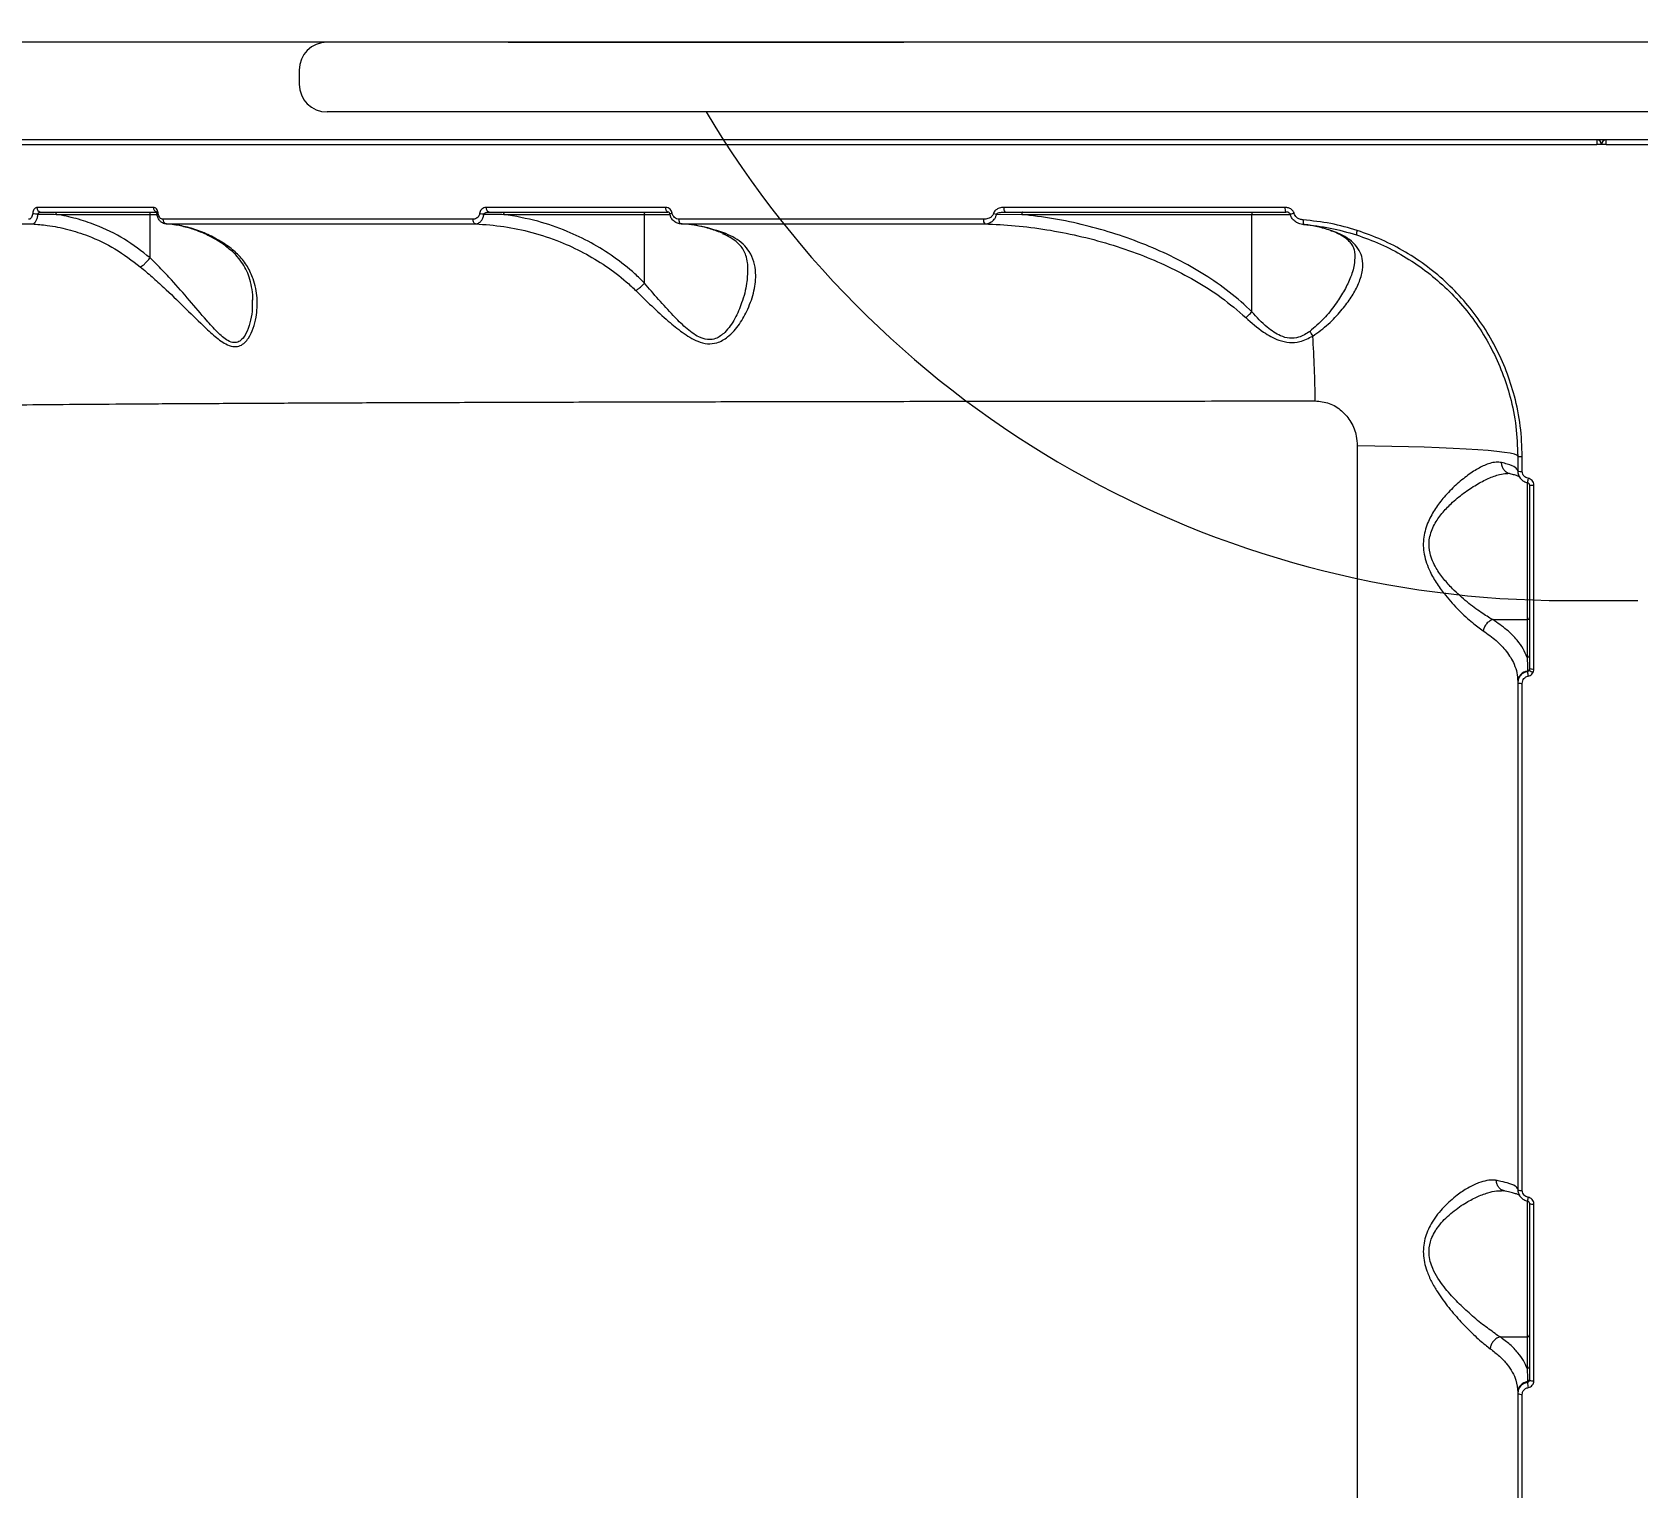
# Model space of a CAD drawing. Header units: millimetres. Extents: x -4781 to 5098, y -4410 to 4664.
# Drawn here: x -1917.4 to -1572.3, y 346.7 to 659.6 of the extents above; entities that cross this region are included whole.
import ezdxf

# ---------------------------------------------------------------- set-up
doc = ezdxf.new("R2010")
doc.units = ezdxf.units.MM
for name, color, linetype in [('DIKOM_ОБЪЕКТ', 7, 'Continuous'), ('DIKOM_РАЗМЕР_ЗОНА', 7, 'Continuous'), ('DIKOM_РАЗМЕР_ОБЪЕКТА', 7, 'Continuous')]:
    doc.layers.add(name, color=color, linetype=linetype)
doc.styles.add('style1', font='arial.ttf', dxfattribs={"width": 0.8})
doc.dimstyles.new('1-50', dxfattribs={"dimtxt": 300, "dimasz": 200, "dimexe": 100, "dimexo": 0, "dimgap": 100, "dimtad": 1, "dimtxsty": 'style1', "dimcen": 200, "dimclrd": 7, "dimclre": 7, "dimclrt": 7, "dimadec": 1, "dimazin": 2, "dimtfac": 1, "dimtmove": 0, "dimatfit": 2, "dimfxl": 0, "dimlwd": 25, "dimlwe": 18, "dimarcsym": 0})

# ---------------------------------------------------------------- blocks, each defined once
blk = doc.blocks.new('*D54')
at = {"layer": 'Defpoints', "color": 0, "transparency": 16777216}
for p in [(2534.93, 1098.4), (-3331.22, 763.4), (2534.93, -3200.56)]:
    blk.add_point(p, dxfattribs=at)
at = {"layer": 'DIKOM_РАЗМЕР_ОБЪЕКТА', "color": 7, "lineweight": 18, "transparency": 16777216}
for p, q in [((2534.93, 1098.4), (2534.93, -3300.56)), ((-3331.22, 763.4), (-3331.22, -3300.56))]:
    blk.add_line(p, q, dxfattribs=at)
at = {"layer": 'DIKOM_РАЗМЕР_ОБЪЕКТА', "color": 7, "lineweight": 25, "transparency": 16777216}
blk.add_line((-3131.22, -3200.56), (2334.93, -3200.56), dxfattribs=at)
at = {"layer": 'DIKOM_РАЗМЕР_ОБЪЕКТА', "color": 7, "transparency": 16777216}
for points in [[(-3131.22, -3167.23), (-3131.22, -3233.9), (-3331.22, -3200.56)], [(2334.93, -3167.23), (2334.93, -3233.9), (2534.93, -3200.56)]]:
    blk.add_solid(points, dxfattribs=at)
at = {"layer": 'DIKOM_РАЗМЕР_ОБЪЕКТА', "color": 7, "transparency": 16777216, "insert": (941.13, -2947.39), "char_height": 300, "attachment_point": 5, "style": 'style1'}
blk.add_mtext('5870', dxfattribs=at)
blk = doc.blocks.new('*D57')
at = {"layer": 'Defpoints', "color": 0, "transparency": 16777216}
for p in [(4034.06, 1180.11), (-4781.22, 856.14), (4034.06, -4310.06)]:
    blk.add_point(p, dxfattribs=at)
at = {"layer": 'DIKOM_РАЗМЕР_ЗОНА', "color": 7, "lineweight": 18, "transparency": 16777216}
for p, q in [((4034.06, 1180.11), (4034.06, -4410.06)), ((-4781.22, 856.14), (-4781.22, -4410.06))]:
    blk.add_line(p, q, dxfattribs=at)
at = {"layer": 'DIKOM_РАЗМЕР_ЗОНА', "color": 7, "lineweight": 25, "transparency": 16777216}
blk.add_line((-4581.22, -4310.06), (3834.06, -4310.06), dxfattribs=at)
at = {"layer": 'DIKOM_РАЗМЕР_ЗОНА', "color": 7, "transparency": 16777216}
for points in [[(-4581.22, -4276.72), (-4581.22, -4343.39), (-4781.22, -4310.06)], [(3834.06, -4276.72), (3834.06, -4343.39), (4034.06, -4310.06)]]:
    blk.add_solid(points, dxfattribs=at)
at = {"layer": 'DIKOM_РАЗМЕР_ЗОНА', "color": 7, "transparency": 16777216, "insert": (-1490.8, -4056.88), "char_height": 300, "attachment_point": 5, "style": 'style1'}
blk.add_mtext('8820', dxfattribs=at)

msp = doc.modelspace()

# ---------------------------------------------------------------- linework, layer by layer
at = {"layer": 'DIKOM_ОБЪЕКТ', "color": 7, "linetype": 'Continuous', "lineweight": 15}
for p, q in [((-1815.081, 657.397), (-2025.081, 657.397)), ((-1895.506, 657.397), (-1900.893, 657.397)), ((-1890.221, 657.397), (-1895.506, 657.397)), ((-1885.05, 657.397), (-1890.221, 657.397)), ((-1880.001, 657.397), (-1885.05, 657.397)), ((-1875.085, 657.397), (-1880.001, 657.397)), ((-1870.312, 657.397), (-1875.085, 657.397)), ((-1865.693, 657.397), (-1870.312, 657.397)), ((-1861.237, 657.397), (-1865.693, 657.397)), ((-1856.955, 657.397), (-1861.237, 657.397)), ((-1835.709, 657.397), (-1856.955, 657.397)), ((-1813.493, 657.397), (-1835.709, 657.397)), ((-1815.081, 657.397), (-1730.081, 657.397)), ((-1801.906, 657.397), (-1813.493, 657.397)), ((-1789.938, 657.397), (-1801.906, 657.397)), ((-1777.543, 657.397), (-1789.938, 657.397)), ((-1764.676, 657.397), (-1777.543, 657.397)), ((-1751.29, 657.397), (-1764.676, 657.397)), ((-1737.34, 657.397), (-1751.29, 657.397)), ((-1722.778, 657.397), (-1737.34, 657.397)), ((-1520.081, 657.397), (-1730.081, 657.397)), ((-1707.561, 657.397), (-1722.778, 657.397)), ((-1691.641, 657.397), (-1707.561, 657.397)), ((-1674.972, 657.397), (-1691.641, 657.397)), ((-1657.509, 657.397), (-1674.972, 657.397)), ((-1639.205, 657.397), (-1657.509, 657.397)), ((-1520.839, 657.397), (-1639.205, 657.397)), ((-1860.022, 651.397), (-1860.022, 648.397)), ((-1306.022, 642.397), (-1854.022, 642.397)), ((-1180.081, 636.396), (-1980.081, 636.396)), ((-1912.25, 620.396), (-1892.049, 620.396)), ((-1892.049, 611.065), (-1892.049, 620.396)), ((-1892.049, 620.396), (-1890.654, 620.396)), ((-1890.573, 620.513), (-1890.573, 620.515)), ((-1816.007, 620.396), (-1785.789, 620.396)), ((-1785.789, 605.635), (-1785.789, 620.396)), ((-1785.789, 620.396), (-1780.353, 620.396)), ((-1710.125, 620.463), (-1704.721, 620.396)), ((-1704.721, 620.396), (-1655.248, 620.396)), ((-1655.248, 599.453), (-1655.248, 620.396)), ((-1655.248, 620.396), (-1646.96, 620.396)), ((-1870.113, 602.048), (-1870.115, 601.902)), ((-1632.583, 570.626), (-1632.583, 91.969)), ((-1598.081, 568.396), (-1598.081, 565.203)), ((-1597.122, 565.144), (-1597.122, 568.34)), ((-1596.081, 562.753), (-1596.081, 533.285)), ((-1595.581, 562.237), (-1595.581, 522.773)), ((-1594.616, 522.68), (-1594.616, 562.176)), ((-1587.776, 537.397), (-1572.268, 537.397)), ((-1603.468, 533.285), (-1596.081, 533.285)), ((-1596.081, 533.285), (-1596.081, 525.159)), ((-1595.998, 522.223), (-1595.998, 522.126)), ((-1598.081, 519.987), (-1598.081, 519.693)), ((-1598.081, 519.693), (-1598.081, 410.79)), ((-1597.122, 410.603), (-1597.122, 519.596)), ((-1601.759, 410.511), (-1601.58, 410.515)), ((-1596.081, 408.375), (-1596.081, 379.141)), ((-1595.998, 408.346), (-1595.999, 408.341)), ((-1595.581, 407.865), (-1595.581, 369.897)), ((-1594.616, 369.676), (-1594.616, 407.675)), ((-1601.887, 379.141), (-1596.081, 379.141)), ((-1596.081, 379.141), (-1596.081, 372.339)), ((-1595.998, 369.507), (-1595.998, 369.335)), ((-1598.081, 367.271), (-1598.081, 366.987)), ((-1598.081, 366.987), (-1598.081, 260.483)), ((-1597.122, 260.173), (-1597.122, 366.764))]:
    msp.add_line(p, q, dxfattribs=at)
at = {"layer": 'DIKOM_ОБЪЕКТ', "color": 7, "linetype": 'Continuous', "lineweight": 15, "flags": 128}
for points in [[(-1819.191, 620.897), (-1819.302, 620.915), (-1819.408, 620.971), (-1819.507, 621.062), (-1819.593, 621.186), (-1819.664, 621.335), (-1819.717, 621.506), (-1819.75, 621.692), (-1819.762, 621.886)], [(-1780.755, 620.897), (-1780.847, 620.915), (-1780.937, 620.971), (-1781.019, 621.062), (-1781.091, 621.186), (-1781.151, 621.335), (-1781.196, 621.506), (-1781.223, 621.692), (-1781.234, 621.886)], [(-1708.205, 620.897), (-1708.264, 620.915), (-1708.321, 620.971), (-1708.373, 621.062), (-1708.42, 621.185), (-1708.458, 621.335), (-1708.486, 621.505), (-1708.504, 621.691), (-1708.511, 621.885)], [(-1912.25, 620.396), (-1912.246, 620.494), (-1912.236, 620.588), (-1912.22, 620.674), (-1912.198, 620.75), (-1912.171, 620.812), (-1912.141, 620.858), (-1912.108, 620.887), (-1912.074, 620.897)], [(-1822.102, 618.354), (-1822.21, 618.38), (-1822.313, 618.441), (-1822.408, 618.535), (-1822.491, 618.658), (-1822.559, 618.805), (-1822.61, 618.972), (-1822.641, 619.153), (-1822.653, 619.34)], [(-1816.007, 620.396), (-1816.004, 620.494), (-1815.994, 620.588), (-1815.977, 620.674), (-1815.956, 620.75), (-1815.929, 620.812), (-1815.899, 620.858), (-1815.866, 620.887), (-1815.831, 620.897)], [(-1785.789, 620.396), (-1785.785, 620.494), (-1785.775, 620.588), (-1785.759, 620.674), (-1785.738, 620.75), (-1785.712, 620.812), (-1785.682, 620.858), (-1785.649, 620.887), (-1785.616, 620.897)], [(-1777.915, 618.356), (-1778.003, 618.383), (-1778.088, 618.444), (-1778.165, 618.537), (-1778.233, 618.66), (-1778.289, 618.807), (-1778.33, 618.974), (-1778.356, 619.155), (-1778.366, 619.343)], [(-1704.545, 620.897), (-1704.58, 620.887), (-1704.613, 620.858), (-1704.643, 620.812), (-1704.67, 620.75), (-1704.692, 620.674), (-1704.708, 620.588), (-1704.718, 620.494), (-1704.721, 620.396)], [(-1655.072, 620.897), (-1655.106, 620.887), (-1655.139, 620.858), (-1655.17, 620.812), (-1655.196, 620.75), (-1655.218, 620.674), (-1655.234, 620.588), (-1655.244, 620.494), (-1655.248, 620.396)], [(-1598.081, 568.396), (-1598.263, 568.611), (-1598.809, 568.824), (-1599.712, 569.033), (-1600.966, 569.236), (-1602.558, 569.432), (-1604.474, 569.617), (-1606.696, 569.792), (-1609.204, 569.955), (-1611.976, 570.102), (-1614.986, 570.235), (-1618.206, 570.35), (-1621.608, 570.448), (-1625.16, 570.527), (-1628.829, 570.587), (-1632.583, 570.626)]]:
    msp.add_lwpolyline(points, dxfattribs=at)
at = {"layer": 'DIKOM_ОБЪЕКТ', "color": 7, "linetype": 'Continuous', "lineweight": 15}
for centre, radius, start, end in [((-1854.022, 651.397), 6, 90, 180), ((-1854.022, 648.397), 6, 180, 270), ((-1587.776, 752.397), 215, 210.77232, 270), ((-1487.229, 635.672), 93.855, 179.55809, 180.16881), ((-1580.58, 630.719), 4.704, 83.91175, 96.14276), ((-1581.081, 635.396), 1, 0, 90), ((-1579.081, 635.396), 1, 90, 180), ((-1579.582, 630.676), 4.746, 83.91096, 96.03453), ((-1690.963, 635.629), 111.884, 359.88039, 0.3927), ((-1915.46, 621.805), 0.915, 174.81318, 263.03549), ((-1890.388, 621.796), 0.944, 174.44933, 249.02999), ((-1646.479, 621.646), 1.656, 171.71301, 206.8976), ((-1915.978, 626.904), 6.439, 258.25843, 268.51328), ((-1890.306, 620.205), 0.409, 91.67693, 130.7776), ((-1888.392, 619.236), 0.913, 173.77908, 256.83721), ((-1819.559, 629.358), 8.925, 259.17382, 265.10946), ((-1779.672, 619.179), 1.454, 95.71049, 116.82838), ((-1711.844, 619.14), 1.108, 169.34325, 224.78623), ((-1708.061, 633.541), 13.24, 258.15285, 261.03173), ((-1644.064, 608.914), 11.86, 100.13615, 104.21173), ((-1642.412, 618.845), 1.839, 168.71738, 199.77795), ((-1630.636, 616.066), 2.132, 156.12425, 181.96399), ((-1636.644, 598.569), 7.009, 208.44988, 218.14329), ((-1869.468, 578.774), 227.838, 0.38224, 3.89234), ((-1597.352, 572.618), 4.284, 260.2033, 273.08381), ((-1597.353, 569.195), 4.058, 259.67167, 273.27495), ((-1588.148, 562.079), 7.881, 168.43156, 175.22969), ((-1594.851, 566.128), 3.959, 259.36495, 273.39957), ((-1596.058, 533.763), 0.478, 267.27504, 357.14165), ((-1596.059, 525.637), 0.478, 267.30838, 357.1083), ((-1595.738, 519.892), 2.345, 96.36221, 177.67219), ((-1596.067, 522.719), 0.501, 277.90678, 328.11941), ((-1585.402, 523.004), 10.632, 184.73764, 190.11691), ((-1593.19, 525.456), 3.875, 230.77177, 245.52023), ((-1594.849, 525.289), 2.62, 253.77496, 275.10936), ((-1597.351, 522.121), 2.535, 253.27531, 275.20201), ((-1597.345, 412.017), 1.431, 239.03859, 278.96652), ((-1562.524, 403.272), 33.857, 170.01985, 171.38868), ((-1594.842, 409.078), 1.421, 238.64836, 279.16206), ((-1596.059, 379.619), 0.479, 267.36791, 357.04877), ((-1596.059, 372.817), 0.478, 267.30838, 357.1083), ((-1595.738, 367.176), 2.344, 96.34945, 177.68496), ((-1596.05, 369.973), 0.469, 276.39034, 357.68806), ((-1587.579, 369.743), 8.429, 182.77364, 190.41442), ((-1594.838, 370.928), 1.271, 234.22814, 280.06182), ((-1597.341, 367.995), 1.25, 233.74096, 280.12427)]:
    msp.add_arc(centre, radius, start, end, dxfattribs=at)
for points, knots in [([(-1999.954, 635.396), (-1999.991, 635.396), (-2000.17, 635.396), (-1999.148, 635.396), (-1996.821, 635.396), (-1993.075, 635.396), (-1988.085, 635.396), (-1981.887, 635.396), (-1974.388, 635.396), (-1965.557, 635.396), (-1955.391, 635.396), (-1944.117, 635.396), (-1931.798, 635.396), (-1918.521, 635.396), (-1904.068, 635.396), (-1888.441, 635.396), (-1871.666, 635.396), (-1854.112, 635.396), (-1835.859, 635.396), (-1816.998, 635.396), (-1797.221, 635.396), (-1776.56, 635.396), (-1755.067, 635.396), (-1734.138, 635.396), (-1713.931, 635.396), (-1694.561, 635.396), (-1674.856, 635.396), (-1654.865, 635.396), (-1634.804, 635.396), (-1614.773, 635.396), (-1596.905, 635.396), (-1585.662, 635.396), (-1581.083, 635.396)], [0, 0, 0, 0, 0.0094889, 0.0458484, 0.0822376, 0.118597, 0.1539301, 0.1892906, 0.2246237, 0.2609833, 0.2973723, 0.333732, 0.369065, 0.4044255, 0.4397585, 0.4761179, 0.5125073, 0.5488666, 0.5841996, 0.61956, 0.6548933, 0.6912527, 0.7276416, 0.7640013, 0.7947534, 0.8255417, 0.8563299, 0.8874098, 0.9184899, 0.9487826, 0.979144, 1, 1, 1, 1]), ([(-1579.079, 635.396), (-1574.5, 635.396), (-1562.072, 635.396), (-1541.8, 635.396), (-1518.347, 635.396), (-1495.051, 635.396), (-1472.022, 635.396), (-1449.366, 635.396), (-1427.158, 635.396), (-1405.445, 635.396), (-1384.252, 635.396), (-1363.641, 635.396), (-1343.707, 635.396), (-1324.544, 635.396), (-1306.218, 635.396), (-1288.779, 635.396), (-1272.235, 635.396), (-1256.633, 635.396), (-1242.042, 635.396), (-1228.532, 635.396), (-1216.307, 635.396), (-1205.361, 635.396), (-1195.639, 635.396), (-1187.021, 635.396), (-1179.544, 635.396), (-1173.241, 635.396), (-1168.08, 635.396), (-1164.126, 635.396), (-1161.502, 635.396), (-1160.186, 635.396), (-1160.259, 635.396), (-1160.285, 635.396)], [0, 0, 0, 0, 0.0208559, 0.0566158, 0.0924885, 0.1284185, 0.1643486, 0.200221, 0.2359809, 0.2717407, 0.3076133, 0.3435434, 0.3794734, 0.415346, 0.4511057, 0.4868658, 0.5227382, 0.5586685, 0.5945982, 0.6304708, 0.6662306, 0.7006725, 0.7352152, 0.7698089, 0.8044028, 0.8389454, 0.8733874, 0.9091473, 0.94502, 0.9809501, 1, 1, 1, 1]), ([(-1916.371, 621.888), (-1916.406, 621.886), (-1916.545, 621.879), (-1916.781, 621.767), (-1917.033, 621.481), (-1917.22, 621.082), (-1917.265, 620.76), (-1917.288, 620.599)], [0, 0, 0, 0, 0.0795475, 0.3195319, 0.5497509, 0.7747114, 1, 1, 1, 1]), ([(-1891.328, 621.887), (-1891.775, 621.887), (-1894.009, 621.887), (-1899.442, 621.887), (-1907.447, 621.888), (-1913.395, 621.888), (-1916.371, 621.888)], [0, 0, 0, 0, 0.0507673, 0.253856, 0.6267018, 1, 1, 1, 1]), ([(-1890.318, 620.614), (-1890.322, 620.648), (-1890.347, 620.846), (-1890.448, 621.197), (-1890.681, 621.578), (-1890.986, 621.837), (-1891.214, 621.871), (-1891.328, 621.887)], [0, 0, 0, 0, 0.0477962, 0.285587, 0.5236078, 0.761688, 1, 1, 1, 1]), ([(-1819.762, 621.886), (-1819.871, 621.879), (-1820.142, 621.861), (-1820.535, 621.7), (-1820.886, 621.407), (-1821.138, 621.036), (-1821.203, 620.74), (-1821.236, 620.591)], [0, 0, 0, 0, 0.1655553, 0.4121019, 0.62007, 0.8097683, 1, 1, 1, 1]), ([(-1781.234, 621.886), (-1781.818, 621.886), (-1784.742, 621.886), (-1792.762, 621.886), (-1805.139, 621.885), (-1814.885, 621.886), (-1819.762, 621.886)], [0, 0, 0, 0, 0.0441432, 0.220721, 0.610015, 1, 1, 1, 1]), ([(-1779.816, 620.625), (-1779.857, 620.783), (-1779.945, 621.121), (-1780.275, 621.536), (-1780.722, 621.829), (-1781.063, 621.867), (-1781.234, 621.886)], [0, 0, 0, 0, 0.2213367, 0.4743037, 0.7372394, 1, 1, 1, 1]), ([(-1708.511, 621.885), (-1708.598, 621.883), (-1709.033, 621.873), (-1709.693, 621.725), (-1710.307, 621.356), (-1710.653, 620.98), (-1710.737, 620.716), (-1710.779, 620.583)], [0, 0, 0, 0, 0.0950372, 0.471884, 0.7156522, 0.857103, 1, 1, 1, 1]), ([(-1648.118, 621.885), (-1648.776, 621.885), (-1652.065, 621.885), (-1660.601, 621.885), (-1673.664, 621.885), (-1690.559, 621.885), (-1702.087, 621.885), (-1708.511, 621.885)], [0, 0, 0, 0, 0.0321677, 0.160838, 0.4183972, 0.6759549, 1, 1, 1, 1]), ([(-1646.151, 620.589), (-1646.16, 620.629), (-1646.202, 620.81), (-1646.375, 621.138), (-1646.778, 621.526), (-1647.385, 621.823), (-1647.868, 621.864), (-1648.118, 621.885)], [0, 0, 0, 0, 0.0491199, 0.2179683, 0.4267522, 0.7023259, 1, 1, 1, 1]), ([(-1963.955, 618.33), (-1961.12, 618.331), (-1955.451, 618.334), (-1945.772, 618.336), (-1935.228, 618.339), (-1925.653, 618.341), (-1919.508, 618.342), (-1917.421, 618.343)], [0, 0, 0, 0, 0.2203109, 0.4406225, 0.6630851, 0.885546, 1, 1, 1, 1]), ([(-1917.288, 620.599), (-1917.311, 620.441), (-1917.356, 620.123), (-1917.539, 619.729), (-1917.786, 619.449), (-1918.015, 619.341), (-1918.15, 619.333), (-1918.184, 619.332)], [0, 0, 0, 0, 0.2262552, 0.4525987, 0.6823449, 0.9207472, 1, 1, 1, 1]), ([(-1917.421, 618.343), (-1917.374, 618.346), (-1917.189, 618.361), (-1916.871, 618.545), (-1916.522, 619.016), (-1916.256, 619.675), (-1916.182, 620.202), (-1916.145, 620.467)], [0, 0, 0, 0, 0.07809116, 0.31399923, 0.54326031, 0.77113638, 1, 1, 1, 1]), ([(-1917.421, 618.343), (-1916.33, 618.258), (-1913.749, 618.057), (-1909.71, 617.24), (-1904.798, 615.661), (-1899.452, 613.141), (-1895.951, 610.477), (-1894.179, 609.128)], [0, 0, 0, 0, 0.13016682, 0.30813504, 0.48826812, 0.74084912, 1, 1, 1, 1]), ([(-1916.145, 620.467), (-1916.134, 620.514), (-1916.121, 620.569), (-1916.067, 620.668), (-1915.983, 620.766), (-1915.824, 620.858), (-1915.68, 620.893), (-1915.593, 620.896), (-1915.571, 620.897)], [0, 0, 0, 0, 0.1728029, 0.1994436, 0.413846, 0.6508251, 0.9118623, 1, 1, 1, 1]), ([(-1916.145, 620.467), (-1916.066, 620.466), (-1914.767, 620.453), (-1913.469, 620.424), (-1912.25, 620.396)], [0, 0, 0, 0, 0.0608042, 1, 1, 1, 1]), ([(-1915.571, 620.897), (-1911.589, 620.897), (-1903.617, 620.897), (-1894.933, 620.897), (-1890.587, 620.897)], [0, 0, 0, 0, 0.4994503, 1, 1, 1, 1]), ([(-1892.049, 611.065), (-1893.857, 612.46), (-1897.52, 615.289), (-1902.993, 617.897), (-1907.948, 619.576), (-1910.811, 620.122), (-1912.25, 620.396)], [0, 0, 0, 0, 0.3001422, 0.6082117, 0.8030988, 1, 1, 1, 1]), ([(-1892.049, 620.396), (-1892.047, 620.453), (-1892.044, 620.565), (-1892.014, 620.715), (-1891.97, 620.828), (-1891.925, 620.881), (-1891.894, 620.895), (-1891.881, 620.896), (-1891.877, 620.897)], [0, 0, 0, 0, 0.21461438, 0.42941577, 0.64387354, 0.85870154, 0.95510979, 1, 1, 1, 1]), ([(-1890.577, 620.512), (-1890.581, 620.55), (-1890.59, 620.649), (-1890.636, 620.786), (-1890.693, 620.897), (-1890.732, 620.936), (-1890.725, 620.931), (-1890.722, 620.929)], [0, 0, 0, 0, 0.1460456, 0.3781727, 0.6280672, 0.8958624, 1, 1, 1, 1]), ([(-1888.662, 618.357), (-1888.678, 618.355), (-1888.921, 618.332), (-1889.381, 618.521), (-1889.942, 618.937), (-1890.344, 619.579), (-1890.557, 620.14), (-1890.558, 620.47), (-1890.558, 620.516)], [0, 0, 0, 0, 0.0166063, 0.2408233, 0.4635199, 0.7019853, 0.9585463, 1, 1, 1, 1]), ([(-1889.3, 619.335), (-1889.415, 619.352), (-1889.645, 619.385), (-1889.952, 619.645), (-1890.186, 620.027), (-1890.289, 620.38), (-1890.314, 620.58), (-1890.318, 620.614)], [0, 0, 0, 0, 0.2377969, 0.4754526, 0.7133484, 0.9514945, 1, 1, 1, 1]), ([(-1822.653, 619.34), (-1828.606, 619.34), (-1840.511, 619.339), (-1857.517, 619.338), (-1873.917, 619.337), (-1884.172, 619.336), (-1889.3, 619.335)], [0, 0, 0, 0, 0.2485939, 0.4971872, 0.7485928, 1, 1, 1, 1]), ([(-1875.807, 613.606), (-1876.558, 614.109), (-1878.113, 615.148), (-1880.586, 616.371), (-1883.178, 617.359), (-1885.829, 618.002), (-1887.687, 618.324), (-1888.653, 618.333), (-1888.723, 618.334)], [0, 0, 0, 0, 0.18572752, 0.38415088, 0.58367917, 0.78393141, 0.98438311, 1, 1, 1, 1]), ([(-1888.6, 618.347), (-1883.542, 618.348), (-1873.426, 618.349), (-1857.137, 618.351), (-1840.119, 618.352), (-1828.108, 618.353), (-1822.102, 618.354)], [0, 0, 0, 0, 0.24859499, 0.49719094, 0.74859583, 1, 1, 1, 1]), ([(-1875.232, 613.487), (-1875.464, 613.647), (-1876.65, 614.466), (-1878.883, 615.755), (-1882.008, 617.074), (-1885.261, 617.999), (-1887.483, 618.231), (-1888.6, 618.347)], [0, 0, 0, 0, 0.0563956, 0.2882927, 0.5227722, 0.7600015, 1, 1, 1, 1]), ([(-1821.236, 620.591), (-1821.267, 620.446), (-1821.33, 620.157), (-1821.575, 619.797), (-1821.912, 619.516), (-1822.289, 619.363), (-1822.548, 619.347), (-1822.653, 619.34)], [0, 0, 0, 0, 0.1920381, 0.3836454, 0.5902408, 0.8340453, 1, 1, 1, 1]), ([(-1822.102, 618.354), (-1821.973, 618.367), (-1821.651, 618.4), (-1821.181, 618.668), (-1820.759, 619.145), (-1820.45, 619.749), (-1820.364, 620.224), (-1820.32, 620.465)], [0, 0, 0, 0, 0.1576177, 0.393161, 0.5991598, 0.7968084, 1, 1, 1, 1]), ([(-1822.102, 618.354), (-1820.069, 618.207), (-1816.002, 617.914), (-1809.901, 616.598), (-1804.167, 614.703), (-1798.853, 612.247), (-1794.085, 609.383), (-1790.377, 606.574), (-1788.349, 604.658), (-1787.68, 604.027)], [0, 0, 0, 0, 0.1619171, 0.3238368, 0.4936331, 0.6385954, 0.7839187, 0.9287455, 1, 1, 1, 1]), ([(-1820.32, 620.465), (-1820.307, 620.496), (-1820.285, 620.55), (-1820.196, 620.645), (-1820.037, 620.746), (-1819.77, 620.838), (-1819.478, 620.889), (-1819.275, 620.894), (-1819.191, 620.897)], [0, 0, 0, 0, 0.079198, 0.1358997, 0.3029956, 0.519169, 0.8024503, 1, 1, 1, 1]), ([(-1820.32, 620.465), (-1820.172, 620.464), (-1818.733, 620.45), (-1817.296, 620.422), (-1816.007, 620.396)], [0, 0, 0, 0, 0.1029317, 1, 1, 1, 1]), ([(-1819.191, 620.897), (-1812.955, 620.897), (-1800.463, 620.897), (-1787.33, 620.897), (-1780.755, 620.897)], [0, 0, 0, 0, 0.4992725, 1, 1, 1, 1]), ([(-1785.789, 605.635), (-1786.471, 606.304), (-1788.542, 608.332), (-1792.338, 611.311), (-1797.23, 614.36), (-1802.693, 616.96), (-1808.944, 619.156), (-1813.563, 619.967), (-1816.007, 620.396)], [0, 0, 0, 0, 0.0822926, 0.2494989, 0.4172979, 0.5846542, 0.7802095, 1, 1, 1, 1]), ([(-1780.331, 620.475), (-1780.334, 620.498), (-1780.345, 620.568), (-1780.393, 620.672), (-1780.48, 620.788), (-1780.611, 620.875), (-1780.707, 620.904), (-1780.764, 620.896), (-1780.768, 620.895)], [0, 0, 0, 0, 0.0677841, 0.2030841, 0.3684662, 0.613988, 0.9753304, 1, 1, 1, 1]), ([(-1777.999, 618.365), (-1778.019, 618.363), (-1778.324, 618.344), (-1778.915, 618.54), (-1779.64, 619.032), (-1780.151, 619.722), (-1780.255, 620.252), (-1780.3, 620.482)], [0, 0, 0, 0, 0.0181986, 0.275598, 0.5368309, 0.7989549, 1, 1, 1, 1]), ([(-1778.366, 619.343), (-1778.541, 619.362), (-1778.89, 619.4), (-1779.349, 619.7), (-1779.686, 620.123), (-1779.775, 620.466), (-1779.816, 620.625)], [0, 0, 0, 0, 0.2632065, 0.5266223, 0.7813046, 1, 1, 1, 1]), ([(-1712.933, 619.344), (-1718.529, 619.344), (-1729.721, 619.344), (-1746.212, 619.343), (-1762.485, 619.343), (-1773.072, 619.343), (-1778.366, 619.343)], [0, 0, 0, 0, 0.2490982, 0.498194, 0.749097, 1, 1, 1, 1]), ([(-1768.88, 616.291), (-1769.767, 616.628), (-1771.588, 617.321), (-1774.407, 617.966), (-1776.571, 618.315), (-1777.779, 618.333), (-1778.017, 618.336)], [0, 0, 0, 0, 0.29712905, 0.60948901, 0.92293129, 1, 1, 1, 1]), ([(-1777.915, 618.356), (-1772.672, 618.357), (-1762.185, 618.357), (-1745.992, 618.358), (-1729.502, 618.358), (-1718.254, 618.359), (-1712.63, 618.359)], [0, 0, 0, 0, 0.2490955, 0.4981944, 0.7490977, 1, 1, 1, 1]), ([(-1768.307, 616.246), (-1770.017, 616.838), (-1773.17, 617.928), (-1776.426, 618.222), (-1777.915, 618.356)], [0, 0, 0, 0, 0.5425603, 1, 1, 1, 1]), ([(-1710.779, 620.583), (-1710.82, 620.455), (-1710.901, 620.198), (-1711.233, 619.837), (-1711.822, 619.489), (-1712.444, 619.355), (-1712.854, 619.346), (-1712.933, 619.344)], [0, 0, 0, 0, 0.1454662, 0.2898937, 0.532058, 0.9098046, 1, 1, 1, 1]), ([(-1712.63, 618.359), (-1712.54, 618.363), (-1712.063, 618.384), (-1711.322, 618.637), (-1710.65, 619.233), (-1710.269, 619.839), (-1710.174, 620.25), (-1710.125, 620.463)], [0, 0, 0, 0, 0.0825751, 0.435064, 0.6772387, 0.8330102, 1, 1, 1, 1]), ([(-1712.63, 618.359), (-1710.462, 618.257), (-1706.017, 618.048), (-1699.337, 617.174), (-1692.575, 615.863), (-1685.869, 614.085), (-1679.41, 611.876), (-1673.258, 609.272), (-1667.405, 606.218), (-1661.717, 602.658), (-1658.271, 599.691), (-1656.549, 598.208)], [0, 0, 0, 0, 0.1079579, 0.2212663, 0.3345712, 0.4497846, 0.5649895, 0.67207, 0.7791319, 0.8896219, 1, 1, 1, 1]), ([(-1710.125, 620.463), (-1710.107, 620.489), (-1710.072, 620.54), (-1709.955, 620.621), (-1709.698, 620.731), (-1709.171, 620.847), (-1708.642, 620.892), (-1708.279, 620.896), (-1708.205, 620.897)], [0, 0, 0, 0, 0.0459939, 0.0901695, 0.2100431, 0.459782, 0.8891466, 1, 1, 1, 1]), ([(-1708.205, 620.897), (-1703.28, 620.897), (-1693.43, 620.897), (-1678.424, 620.897), (-1663.276, 620.897), (-1653.063, 620.897), (-1647.956, 620.897)], [0, 0, 0, 0, 0.24931421, 0.49862638, 0.74931399, 1, 1, 1, 1]), ([(-1655.248, 599.453), (-1655.42, 599.622), (-1657.153, 601.323), (-1660.68, 604.29), (-1666.134, 607.971), (-1671.939, 611.169), (-1678.093, 613.928), (-1684.474, 616.242), (-1691.09, 618.107), (-1697.843, 619.552), (-1702.429, 620.115), (-1704.721, 620.396)], [0, 0, 0, 0, 0.01296976, 0.13060853, 0.24833666, 0.37044832, 0.4925867, 0.61829021, 0.74400171, 0.8720004, 1, 1, 1, 1]), ([(-1646.974, 620.359), (-1646.973, 620.369), (-1646.972, 620.39), (-1646.979, 620.433), (-1647.012, 620.508), (-1647.116, 620.633), (-1647.352, 620.787), (-1647.654, 620.889), (-1647.875, 620.884), (-1647.957, 620.882)], [0, 0, 0, 0, 0.02480651, 0.05079993, 0.10413853, 0.22736503, 0.45022907, 0.79629826, 1, 1, 1, 1]), ([(-1644.232, 618.24), (-1644.283, 618.242), (-1644.697, 618.259), (-1645.393, 618.498), (-1646.187, 619.007), (-1646.747, 619.654), (-1646.899, 620.166), (-1646.971, 620.411)], [0, 0, 0, 0, 0.0410042, 0.3334371, 0.5760597, 0.7972293, 1, 1, 1, 1]), ([(-1644.216, 619.205), (-1644.465, 619.243), (-1644.958, 619.319), (-1645.558, 619.658), (-1645.988, 620.092), (-1646.098, 620.427), (-1646.151, 620.589)], [0, 0, 0, 0, 0.2974926, 0.5890693, 0.8028767, 1, 1, 1, 1]), ([(-1638.227, 616.861), (-1638.275, 616.88), (-1639.218, 617.265), (-1641.115, 617.716), (-1643.079, 618.146), (-1644.128, 618.205), (-1644.241, 618.211)], [0, 0, 0, 0, 0.0242851, 0.483379, 0.9444165, 1, 1, 1, 1]), ([(-1632.585, 616.929), (-1634.48, 617.477), (-1638.297, 618.581), (-1642.234, 618.996), (-1644.216, 619.205)], [0, 0, 0, 0, 0.4964922, 1, 1, 1, 1]), ([(-1644.143, 618.222), (-1642.231, 618.022), (-1638.38, 617.617), (-1634.647, 616.537), (-1632.767, 615.993)], [0, 0, 0, 0, 0.49647728, 1, 1, 1, 1]), ([(-1637.913, 616.815), (-1638.934, 617.141), (-1640.986, 617.796), (-1643.088, 618.08), (-1644.143, 618.222)], [0, 0, 0, 0, 0.4978877, 1, 1, 1, 1]), ([(-1787.68, 604.027), (-1786.545, 602.92), (-1784.276, 600.709), (-1780.939, 597.632), (-1778.189, 595.364), (-1776.055, 593.935), (-1774.249, 593.01), (-1772.235, 592.467), (-1769.936, 592.718), (-1767.486, 594.184), (-1765.261, 596.754), (-1763.393, 600.229), (-1762.108, 603.972), (-1761.752, 607.433), (-1762.185, 610.236), (-1763.095, 612.315), (-1764.513, 614.008), (-1766.206, 615.308), (-1767.64, 615.948), (-1768.307, 616.246)], [0, 0, 0, 0, 0.0760782, 0.1521409, 0.2132113, 0.2445032, 0.2757152, 0.3130151, 0.3506382, 0.4012622, 0.4758051, 0.5507702, 0.6417646, 0.7326405, 0.7938301, 0.85494, 0.9055446, 0.9561039, 1, 1, 1, 1]), ([(-1763.562, 608.626), (-1763.574, 609.091), (-1763.6, 610.134), (-1763.947, 611.501), (-1764.471, 612.749), (-1765.139, 613.679), (-1766.086, 614.587), (-1767.315, 615.399), (-1768.309, 615.943), (-1768.934, 616.172), (-1768.983, 616.189)], [0, 0, 0, 0, 0.1356498, 0.3045936, 0.447678, 0.5882252, 0.717238, 0.8550354, 0.9887657, 1, 1, 1, 1]), ([(-1768.307, 616.246), (-1768.336, 616.242), (-1768.526, 616.213), (-1768.735, 616.201), (-1768.865, 616.297), (-1768.874, 616.304)], [0, 0, 0, 0, 0.14694087, 0.94218808, 1, 1, 1, 1]), ([(-1642.156, 594.24), (-1641, 595.074), (-1638.685, 596.742), (-1636.097, 599.573), (-1634.022, 602.266), (-1632.44, 604.994), (-1631.446, 607.748), (-1631.286, 610.224), (-1631.873, 612.257), (-1632.965, 613.908), (-1634.679, 615.339), (-1636.442, 616.272), (-1637.622, 616.708), (-1637.913, 616.815)], [0, 0, 0, 0, 0.1071341, 0.2145742, 0.3113483, 0.4080934, 0.5217535, 0.6352943, 0.7192629, 0.8031739, 0.8878222, 0.972403, 1, 1, 1, 1]), ([(-1633.071, 611.518), (-1633.07, 611.74), (-1633.068, 612.348), (-1633.312, 613.151), (-1633.76, 613.993), (-1634.421, 614.748), (-1635.306, 615.469), (-1636.481, 616.147), (-1637.486, 616.622), (-1638.147, 616.831), (-1638.247, 616.862)], [0, 0, 0, 0, 0.0983862, 0.2700157, 0.4321546, 0.5709331, 0.7016769, 0.8402117, 0.9758807, 1, 1, 1, 1]), ([(-1637.913, 616.815), (-1637.941, 616.816), (-1638.049, 616.82), (-1638.149, 616.849), (-1638.224, 616.871)], [0, 0, 0, 0, 0.2610244, 1, 1, 1, 1]), ([(-1632.767, 615.993), (-1631.028, 615.37), (-1627.544, 614.122), (-1622.612, 611.529), (-1617.969, 608.447), (-1613.707, 604.842), (-1609.864, 600.79), (-1606.491, 596.341), (-1603.65, 591.541), (-1601.352, 586.463), (-1599.547, 580.883), (-1598.324, 574.835), (-1598.162, 570.543), (-1598.081, 568.396)], [0, 0, 0, 0, 0.0883724, 0.1770221, 0.2653922, 0.3537663, 0.4424226, 0.5307973, 0.618943, 0.707371, 0.7955172, 0.8977545, 1, 1, 1, 1]), ([(-1597.122, 568.34), (-1597.204, 570.531), (-1597.37, 574.914), (-1598.621, 581.088), (-1600.466, 586.784), (-1602.816, 591.967), (-1605.721, 596.868), (-1609.17, 601.41), (-1613.099, 605.546), (-1617.457, 609.226), (-1622.203, 612.372), (-1627.246, 615.019), (-1630.808, 616.293), (-1632.585, 616.929)], [0, 0, 0, 0, 0.102187, 0.2043701, 0.2924885, 0.3808928, 0.4690155, 0.5574031, 0.6460749, 0.7344645, 0.8228822, 0.9115794, 1, 1, 1, 1]), ([(-1894.179, 609.128), (-1893.333, 608.412), (-1891.641, 606.979), (-1888.481, 604.119), (-1884.802, 600.545), (-1881.174, 596.938), (-1878.528, 594.473), (-1876.784, 593.117), (-1875.37, 592.273), (-1873.948, 591.862), (-1872.67, 592.1), (-1871.673, 592.803), (-1870.679, 594.049), (-1869.821, 595.895), (-1869.095, 598.833), (-1868.9, 602.437), (-1869.622, 606.135), (-1871.052, 609.182), (-1872.804, 611.559), (-1874.454, 612.869), (-1875.232, 613.487)], [0, 0, 0, 0, 0.0519303, 0.1038888, 0.1951557, 0.2864047, 0.3437017, 0.3731356, 0.4024723, 0.4366824, 0.4671134, 0.4969788, 0.5269717, 0.5808928, 0.6349539, 0.7265906, 0.8181363, 0.8810554, 0.9438927, 1, 1, 1, 1]), ([(-1894.179, 609.128), (-1894.165, 609.133), (-1894.029, 609.181), (-1893.707, 609.358), (-1893.165, 609.796), (-1892.579, 610.38), (-1892.23, 610.819), (-1892.056, 611.039)], [0, 0, 0, 0, 0.0261988, 0.26307593, 0.50879477, 0.75441962, 1, 1, 1, 1]), ([(-1892.056, 611.039), (-1892.054, 611.042), (-1892.05, 611.05), (-1892.049, 611.059), (-1892.049, 611.065)], [0, 0, 0, 0, 0.4076123, 1, 1, 1, 1]), ([(-1870.115, 601.902), (-1870.096, 601.11), (-1870.058, 599.474), (-1870.558, 597.039), (-1871.263, 594.966), (-1872.136, 593.637), (-1873.009, 592.942), (-1874.039, 592.701), (-1875.291, 593.152), (-1876.519, 594.052), (-1878.058, 595.5), (-1880.393, 598.12), (-1883.599, 601.95), (-1886.887, 605.713), (-1889.747, 608.735), (-1891.267, 610.303), (-1892.054, 611.037), (-1892.056, 611.039)], [0, 0, 0, 0, 0.0740927, 0.1529118, 0.2329199, 0.2854046, 0.3163243, 0.3569445, 0.4028827, 0.4435298, 0.4855989, 0.5694945, 0.7048292, 0.8436136, 0.9212457, 0.9997614, 1, 1, 1, 1]), ([(-1870.001, 601.919), (-1870, 601.931), (-1869.952, 602.714), (-1870.106, 604.231), (-1870.526, 606.322), (-1871.209, 608.181), (-1872.09, 609.796), (-1873.26, 611.306), (-1874.522, 612.579), (-1875.499, 613.279), (-1875.882, 613.554)], [0, 0, 0, 0, 0.0026683, 0.1777075, 0.347583, 0.4933867, 0.6288798, 0.7727069, 0.9107397, 1, 1, 1, 1]), ([(-1875.232, 613.487), (-1875.262, 613.486), (-1875.393, 613.485), (-1875.597, 613.509), (-1875.717, 613.616), (-1875.769, 613.662)], [0, 0, 0, 0, 0.1405884, 0.6233422, 1, 1, 1, 1]), ([(-1633.136, 611.528), (-1633.136, 610.884), (-1633.135, 609.295), (-1634.032, 606.673), (-1635.447, 603.783), (-1637.335, 600.926), (-1639.644, 597.927), (-1641.753, 596.128), (-1642.806, 595.23)], [0, 0, 0, 0, 0.1289749, 0.3186605, 0.4812531, 0.6438756, 0.8222343, 1, 1, 1, 1]), ([(-1763.665, 608.655), (-1763.679, 607.631), (-1763.711, 605.259), (-1764.738, 601.624), (-1766.24, 597.958), (-1767.894, 595.557), (-1769.438, 594.228), (-1770.564, 593.612), (-1771.565, 593.437), (-1772.774, 593.519), (-1774.033, 593.94), (-1775.591, 594.924), (-1777.456, 596.453), (-1779.867, 598.863), (-1782.769, 602.126), (-1784.83, 604.441), (-1785.791, 605.624), (-1785.792, 605.625)], [0, 0, 0, 0, 0.1002115, 0.2323183, 0.3385627, 0.4441141, 0.4780555, 0.5118745, 0.5524517, 0.5603637, 0.6088311, 0.6513202, 0.6939702, 0.7802658, 0.8900624, 0.9998818, 1, 1, 1, 1]), ([(-1787.68, 604.027), (-1787.65, 604.044), (-1787.441, 604.162), (-1787.005, 604.466), (-1786.366, 605.013), (-1785.983, 605.421), (-1785.792, 605.625)], [0, 0, 0, 0, 0.0544978, 0.3766952, 0.6882996, 1, 1, 1, 1]), ([(-1785.792, 605.625), (-1785.791, 605.626), (-1785.789, 605.628), (-1785.789, 605.632), (-1785.789, 605.635), (-1785.789, 605.635)], [0, 0, 0, 0, 0.3109073, 0.7889424, 1, 1, 1, 1]), ([(-1656.549, 598.208), (-1656.519, 598.231), (-1656.303, 598.399), (-1655.845, 598.795), (-1655.459, 599.215), (-1655.251, 599.442)], [0, 0, 0, 0, 0.0700995, 0.4978364, 1, 1, 1, 1]), ([(-1656.549, 598.208), (-1655.32, 597.121), (-1653.631, 595.629), (-1651.149, 594.094), (-1649.312, 593.248), (-1647.188, 592.759), (-1644.597, 592.968), (-1643.05, 593.774), (-1642.156, 594.24)], [0, 0, 0, 0, 0.3030771, 0.4164279, 0.52952, 0.6687485, 0.808545, 1, 1, 1, 1]), ([(-1655.251, 599.442), (-1655.25, 599.443), (-1655.248, 599.446), (-1655.248, 599.45), (-1655.248, 599.452), (-1655.248, 599.453)], [0, 0, 0, 0, 0.347476, 0.8275832, 1, 1, 1, 1]), ([(-1642.806, 595.23), (-1643.566, 594.736), (-1644.861, 593.892), (-1647.156, 593.653), (-1649.008, 594.188), (-1650.585, 595.089), (-1652.753, 596.734), (-1654.194, 598.304), (-1655.25, 599.441), (-1655.251, 599.442)], [0, 0, 0, 0, 0.18861794, 0.32166727, 0.45555487, 0.56775113, 0.68313257, 0.99968988, 1, 1, 1, 1]), ([(-1961.982, 578.395), (-1961.97, 578.432), (-1961.941, 578.524), (-1960.568, 578.66), (-1957.95, 578.805), (-1954.092, 578.941), (-1949.063, 579.07), (-1942.87, 579.188), (-1935.535, 579.3), (-1927.048, 579.403), (-1917.451, 579.5), (-1906.773, 579.591), (-1895.068, 579.674), (-1882.388, 579.752), (-1868.772, 579.822), (-1854.229, 579.889), (-1838.804, 579.948), (-1822.539, 580.004), (-1805.514, 580.054), (-1787.805, 580.099), (-1769.119, 580.14), (-1749.454, 580.177), (-1728.841, 580.21), (-1707.682, 580.239), (-1686.04, 580.262), (-1664.016, 580.281), (-1649.094, 580.29), (-1641.636, 580.294)], [0, 0, 0, 0, 0.0268298, 0.0668679, 0.1070328, 0.1472624, 0.1874918, 0.2276561, 0.267694, 0.3075987, 0.3476304, 0.3877263, 0.4278217, 0.4678527, 0.5077573, 0.5475672, 0.5875027, 0.6275025, 0.667502, 0.7074376, 0.747247, 0.7892907, 0.8313712, 0.8734148, 0.9155973, 0.9578173, 1, 1, 1, 1]), ([(-1641.636, 580.294), (-1640.614, 580.187), (-1638.556, 579.97), (-1635.827, 578.274), (-1633.795, 575.806), (-1632.735, 573.108), (-1632.627, 571.335), (-1632.583, 570.626)], [0, 0, 0, 0, 0.20990188, 0.42287981, 0.63824605, 0.85534595, 1, 1, 1, 1]), ([(-1601.563, 567.052), (-1601.951, 567.101), (-1602.728, 567.199), (-1604.323, 566.855), (-1606.349, 565.976), (-1608.828, 564.382), (-1611.411, 562.276), (-1613.785, 559.849), (-1615.824, 557.231), (-1617.435, 554.397), (-1618.303, 551.606), (-1618.435, 549.168), (-1618.237, 547.28), (-1617.729, 545.415), (-1616.823, 543.243), (-1615.455, 540.899), (-1613.344, 538.073), (-1610.759, 535.228), (-1607.96, 532.66), (-1606.276, 531.445), (-1605.508, 530.892)], [0, 0, 0, 0, 0.045076, 0.0901806, 0.1588893, 0.2276848, 0.2984047, 0.3691142, 0.4250454, 0.4808215, 0.5408202, 0.57138, 0.6019515, 0.6344698, 0.6670275, 0.719849, 0.7727687, 0.8528854, 0.9329918, 1, 1, 1, 1]), ([(-1598.081, 565.273), (-1598.19, 565.514), (-1598.412, 566.005), (-1599.841, 566.6), (-1601.14, 566.941), (-1601.563, 567.052)], [0, 0, 0, 0, 0.39587, 0.8032104, 1, 1, 1, 1]), ([(-1599.917, 564.714), (-1599.958, 564.718), (-1600.252, 564.753), (-1600.733, 565.084), (-1601.256, 565.675), (-1601.505, 566.338), (-1601.563, 566.809), (-1601.563, 567.007), (-1601.563, 567.052)], [0, 0, 0, 0, 0.0417593, 0.3000588, 0.5583788, 0.8167637, 0.9579406, 1, 1, 1, 1]), ([(-1603.476, 533.284), (-1603.477, 533.285), (-1604.278, 533.743), (-1606.07, 534.836), (-1609.012, 537.048), (-1611.751, 539.499), (-1614.004, 541.97), (-1615.462, 543.988), (-1616.445, 545.898), (-1617.087, 547.799), (-1617.221, 549.493), (-1616.953, 551.596), (-1616.122, 553.76), (-1614.407, 556.185), (-1612.258, 558.442), (-1609.732, 560.529), (-1607.015, 562.334), (-1604.375, 563.717), (-1602.245, 564.446), (-1600.874, 564.726), (-1600.347, 564.685), (-1600.238, 564.677)], [0, 0, 0, 0, 0.00004944, 0.07123153, 0.15496312, 0.24083357, 0.29463575, 0.3495136, 0.38109544, 0.41354282, 0.45923187, 0.47206979, 0.53064124, 0.58681272, 0.64489395, 0.71886328, 0.7943289, 0.86657939, 0.94059233, 0.98763475, 1, 1, 1, 1]), ([(-1599.856, 564.668), (-1599.892, 564.681), (-1599.961, 564.706), (-1600.147, 564.697), (-1600.236, 564.692)], [0, 0, 0, 0, 0.526202, 1, 1, 1, 1]), ([(-1597.562, 563.902), (-1597.575, 563.911), (-1597.605, 563.931), (-1597.935, 564.094), (-1598.554, 564.315), (-1599.227, 564.52), (-1599.779, 564.646), (-1599.922, 564.678)], [0, 0, 0, 0, 0.1676244, 0.3832889, 0.630332, 0.9038011, 1, 1, 1, 1]), ([(-1598.081, 565.203), (-1598.08, 565.16), (-1598.075, 564.837), (-1597.937, 564.234), (-1597.483, 563.514), (-1596.816, 562.963), (-1596.271, 562.814), (-1595.998, 562.739)], [0, 0, 0, 0, 0.03724252, 0.27812312, 0.51887742, 0.7593668, 1, 1, 1, 1]), ([(-1595.869, 563.659), (-1596.033, 563.705), (-1596.361, 563.795), (-1596.762, 564.127), (-1597.035, 564.561), (-1597.118, 564.924), (-1597.121, 565.118), (-1597.122, 565.144)], [0, 0, 0, 0, 0.2407365, 0.4815405, 0.7221817, 0.962945, 1, 1, 1, 1]), ([(-1595.59, 562.257), (-1595.591, 562.296), (-1595.593, 562.398), (-1595.677, 562.55), (-1595.819, 562.676), (-1595.944, 562.731), (-1596.011, 562.735), (-1596.016, 562.735)], [0, 0, 0, 0, 0.16719276, 0.44152764, 0.71248449, 0.97909042, 1, 1, 1, 1]), ([(-1594.616, 562.176), (-1594.616, 562.202), (-1594.619, 562.396), (-1594.702, 562.758), (-1594.976, 563.192), (-1595.376, 563.524), (-1595.705, 563.614), (-1595.869, 563.659)], [0, 0, 0, 0, 0.0370702, 0.2778975, 0.5184893, 0.7592124, 1, 1, 1, 1]), ([(-1603.476, 533.284), (-1603.71, 533.193), (-1604.177, 533.009), (-1604.798, 532.441), (-1605.252, 531.758), (-1605.446, 531.214), (-1605.5, 530.937), (-1605.508, 530.892)], [0, 0, 0, 0, 0.2462847, 0.4925161, 0.7387224, 0.9581065, 1, 1, 1, 1]), ([(-1603.468, 533.285), (-1603.47, 533.285), (-1603.472, 533.285), (-1603.475, 533.285), (-1603.476, 533.284)], [0, 0, 0, 0, 0.579713, 1, 1, 1, 1]), ([(-1596.081, 525.159), (-1596.338, 525.782), (-1596.853, 527.034), (-1598.293, 529.036), (-1600.362, 531.165), (-1602.427, 532.575), (-1603.468, 533.285)], [0, 0, 0, 0, 0.216067, 0.4341129, 0.7147687, 1, 1, 1, 1]), ([(-1605.508, 530.892), (-1604.543, 530.2), (-1602.597, 528.804), (-1600.339, 526.387), (-1598.925, 524.051), (-1598.197, 521.858), (-1598.12, 520.613), (-1598.081, 519.987)], [0, 0, 0, 0, 0.2106458, 0.4247501, 0.6762155, 0.8374006, 1, 1, 1, 1]), ([(-1596.081, 525.159), (-1596.043, 524.303), (-1596, 523.319), (-1595.998, 522.349), (-1595.998, 522.223)], [0, 0, 0, 0, 0.87019017, 1, 1, 1, 1]), ([(-1595.998, 522.126), (-1596.276, 522.053), (-1596.839, 521.905), (-1597.521, 521.331), (-1597.991, 520.569), (-1598.051, 519.984), (-1598.081, 519.693)], [0, 0, 0, 0, 0.2425303, 0.4916699, 0.7472708, 1, 1, 1, 1]), ([(-1595.641, 522.454), (-1595.664, 522.406), (-1595.713, 522.305), (-1595.825, 522.193), (-1595.93, 522.141), (-1595.984, 522.129), (-1595.998, 522.126)], [0, 0, 0, 0, 0.3279866, 0.6785383, 0.9202876, 1, 1, 1, 1]), ([(-1595.869, 521.137), (-1595.711, 521.179), (-1595.397, 521.263), (-1595.026, 521.559), (-1594.868, 521.813), (-1594.796, 521.929)], [0, 0, 0, 0, 0.3510587, 0.7015249, 1, 1, 1, 1]), ([(-1595.581, 522.773), (-1595.586, 522.695), (-1595.592, 522.586), (-1595.63, 522.483), (-1595.641, 522.454)], [0, 0, 0, 0, 0.7211012, 1, 1, 1, 1]), ([(-1594.796, 521.929), (-1594.764, 521.997), (-1594.653, 522.232), (-1594.631, 522.493), (-1594.616, 522.68)], [0, 0, 0, 0, 0.2878078, 1, 1, 1, 1]), ([(-1597.122, 519.596), (-1597.104, 519.781), (-1597.068, 520.151), (-1596.787, 520.634), (-1596.377, 520.998), (-1596.036, 521.091), (-1595.869, 521.137)], [0, 0, 0, 0, 0.2566814, 0.513631, 0.7611965, 1, 1, 1, 1]), ([(-1602.701, 412.748), (-1602.829, 412.767), (-1603.459, 412.864), (-1604.699, 412.785), (-1606.609, 412.244), (-1608.778, 411.203), (-1611.317, 409.503), (-1614.029, 407.137), (-1616.443, 404.125), (-1617.848, 401.218), (-1618.353, 398.856), (-1618.437, 397.003), (-1618.187, 395.133), (-1617.61, 393.1), (-1616.661, 390.967), (-1615.084, 388.281), (-1612.936, 385.353), (-1610.261, 382.291), (-1607.584, 379.57), (-1605.48, 377.697), (-1604.358, 376.846), (-1604.02, 376.59)], [0, 0, 0, 0, 0.0134591, 0.0663244, 0.1192338, 0.1832733, 0.2473496, 0.3264819, 0.4053632, 0.4678588, 0.4990968, 0.5303077, 0.561441, 0.5926252, 0.634513, 0.6764891, 0.7480855, 0.8197595, 0.8939573, 0.9680642, 1, 1, 1, 1]), ([(-1598.081, 410.86), (-1598.188, 411.085), (-1598.405, 411.541), (-1600.02, 412.149), (-1601.663, 412.544), (-1602.565, 412.721), (-1602.701, 412.748)], [0, 0, 0, 0, 0.3435015, 0.6969393, 0.9545322, 1, 1, 1, 1]), ([(-1601.015, 410.552), (-1601.086, 410.559), (-1601.403, 410.591), (-1601.898, 410.927), (-1602.405, 411.519), (-1602.63, 412.134), (-1602.691, 412.553), (-1602.698, 412.702), (-1602.701, 412.748)], [0, 0, 0, 0, 0.0748728, 0.3365786, 0.5981799, 0.8598998, 0.9567153, 1, 1, 1, 1]), ([(-1598.081, 410.79), (-1598.08, 410.741), (-1598.074, 410.417), (-1597.932, 409.818), (-1597.477, 409.109), (-1596.813, 408.567), (-1596.269, 408.42), (-1595.998, 408.346)], [0, 0, 0, 0, 0.0421457, 0.2819484, 0.521241, 0.7605871, 1, 1, 1, 1]), ([(-1601.894, 379.14), (-1601.895, 379.14), (-1602.288, 379.271), (-1603.398, 380.23), (-1605.674, 381.736), (-1608.483, 384.151), (-1611.322, 386.825), (-1613.602, 389.359), (-1615.297, 391.721), (-1616.307, 393.562), (-1616.941, 395.352), (-1617.264, 397.312), (-1617.065, 398.948), (-1616.407, 400.949), (-1615.059, 403.208), (-1612.488, 405.765), (-1609.649, 407.782), (-1606.945, 409.232), (-1604.665, 410.086), (-1602.917, 410.517), (-1602.054, 410.512), (-1601.759, 410.511)], [0, 0, 0, 0, 0.0000412, 0.0339754, 0.1122444, 0.192665, 0.2674428, 0.3438446, 0.3859488, 0.4289852, 0.4587723, 0.4897069, 0.5381038, 0.5500101, 0.6125039, 0.6936426, 0.7779387, 0.8458654, 0.9149481, 0.9708952, 1, 1, 1, 1]), ([(-1601.054, 410.46), (-1601.077, 410.469), (-1601.25, 410.529), (-1601.523, 410.52), (-1601.759, 410.512)], [0, 0, 0, 0, 0.1380176, 1, 1, 1, 1]), ([(-1597.563, 409.492), (-1597.576, 409.501), (-1597.606, 409.521), (-1597.942, 409.686), (-1598.546, 409.907), (-1599.504, 410.179), (-1600.344, 410.387), (-1600.942, 410.5), (-1601.021, 410.515)], [0, 0, 0, 0, 0.1359408, 0.3098281, 0.5089017, 0.7292144, 0.9644573, 1, 1, 1, 1]), ([(-1595.869, 409.139), (-1596.032, 409.183), (-1596.359, 409.272), (-1596.758, 409.597), (-1597.032, 410.022), (-1597.117, 410.38), (-1597.121, 410.574), (-1597.122, 410.603)], [0, 0, 0, 0, 0.239333, 0.4787127, 0.7179205, 0.9577123, 1, 1, 1, 1]), ([(-1595.592, 407.886), (-1595.593, 407.929), (-1595.597, 408.027), (-1595.681, 408.168), (-1595.815, 408.281), (-1595.931, 408.335), (-1595.994, 408.339), (-1595.998, 408.34)], [0, 0, 0, 0, 0.2103795, 0.4851951, 0.7294043, 0.9827624, 1, 1, 1, 1]), ([(-1594.616, 407.675), (-1594.616, 407.705), (-1594.62, 407.899), (-1594.706, 408.257), (-1594.979, 408.682), (-1595.379, 409.006), (-1595.706, 409.095), (-1595.869, 409.139)], [0, 0, 0, 0, 0.0427637, 0.2824346, 0.5216693, 0.7607616, 1, 1, 1, 1]), ([(-1601.894, 379.14), (-1602.135, 379.053), (-1602.617, 378.88), (-1603.258, 378.324), (-1603.745, 377.626), (-1603.943, 377.059), (-1604.005, 376.715), (-1604.015, 376.633), (-1604.02, 376.59)], [0, 0, 0, 0, 0.2316171, 0.46328908, 0.69480996, 0.92650081, 0.96099309, 1, 1, 1, 1]), ([(-1604.02, 376.59), (-1603.33, 376.056), (-1601.944, 374.984), (-1600.379, 373.293), (-1599.204, 371.566), (-1598.291, 369.567), (-1598.159, 368.122), (-1598.081, 367.271)], [0, 0, 0, 0, 0.187281, 0.3765526, 0.5570034, 0.7391956, 1, 1, 1, 1]), ([(-1601.887, 379.141), (-1601.889, 379.141), (-1601.891, 379.141), (-1601.894, 379.14), (-1601.894, 379.14)], [0, 0, 0, 0, 0.6411235, 1, 1, 1, 1]), ([(-1596.081, 372.339), (-1596.322, 372.908), (-1596.806, 374.05), (-1598.047, 375.763), (-1599.676, 377.482), (-1601.147, 378.586), (-1601.887, 379.141)], [0, 0, 0, 0, 0.2380435, 0.4781611, 0.7377174, 1, 1, 1, 1]), ([(-1595.998, 369.335), (-1596.031, 369.329), (-1596.338, 369.278), (-1596.905, 369.068), (-1597.553, 368.531), (-1597.996, 367.808), (-1598.053, 367.26), (-1598.081, 366.987)], [0, 0, 0, 0, 0.0286692, 0.267107, 0.510222, 0.7556326, 1, 1, 1, 1]), ([(-1596.081, 372.339), (-1596.073, 372.198), (-1596.034, 371.493), (-1596.003, 370.535), (-1595.999, 369.739), (-1595.998, 369.507)], [0, 0, 0, 0, 0.15043113, 0.75209379, 1, 1, 1, 1]), ([(-1595.581, 369.897), (-1595.587, 369.83), (-1595.597, 369.7), (-1595.684, 369.526), (-1595.807, 369.401), (-1595.916, 369.353), (-1595.977, 369.338), (-1595.991, 369.336), (-1595.998, 369.335)], [0, 0, 0, 0, 0.2631328, 0.5160952, 0.7522845, 0.9412443, 0.9741642, 1, 1, 1, 1]), ([(-1595.869, 368.219), (-1595.849, 368.222), (-1595.665, 368.253), (-1595.323, 368.382), (-1594.933, 368.715), (-1594.667, 369.165), (-1594.633, 369.506), (-1594.616, 369.676)], [0, 0, 0, 0, 0.0278131, 0.2650094, 0.5076849, 0.7538933, 1, 1, 1, 1]), ([(-1597.122, 366.764), (-1597.105, 366.934), (-1597.071, 367.274), (-1596.804, 367.723), (-1596.415, 368.056), (-1596.073, 368.184), (-1595.889, 368.216), (-1595.869, 368.219)], [0, 0, 0, 0, 0.2457056, 0.4917347, 0.7343278, 0.9714637, 1, 1, 1, 1])]:
    msp.add_open_spline(points, degree=3, knots=knots, dxfattribs=at)

# ---------------------------------------------------------------- dimensions: what is measured, and where the dimension line sits
at = {"layer": 'DIKOM_РАЗМЕР_ЗОНА'}
dim = msp.add_linear_dim(base=(4034.06, -4310.056), p1=(-4781.222, 856.139), p2=(4034.06, 1180.105), text='8820', dimstyle='1-50', dxfattribs=at)
dim.commit()
dim.dimension.update_dxf_attribs({"geometry": '*D57', "text_midpoint": (-1490.8, -4310.056), "dimtype": 160})
at = {"layer": 'DIKOM_РАЗМЕР_ОБЪЕКТА'}
dim = msp.add_linear_dim(base=(2534.928, -3200.563), p1=(-3331.222, 763.397), p2=(2534.928, 1098.401), text='5870', dimstyle='1-50', dxfattribs=at)
dim.commit()
dim.dimension.update_dxf_attribs({"geometry": '*D54', "text_midpoint": (941.132, -3200.563), "dimtype": 160})

doc.saveas('drawing.dxf')
